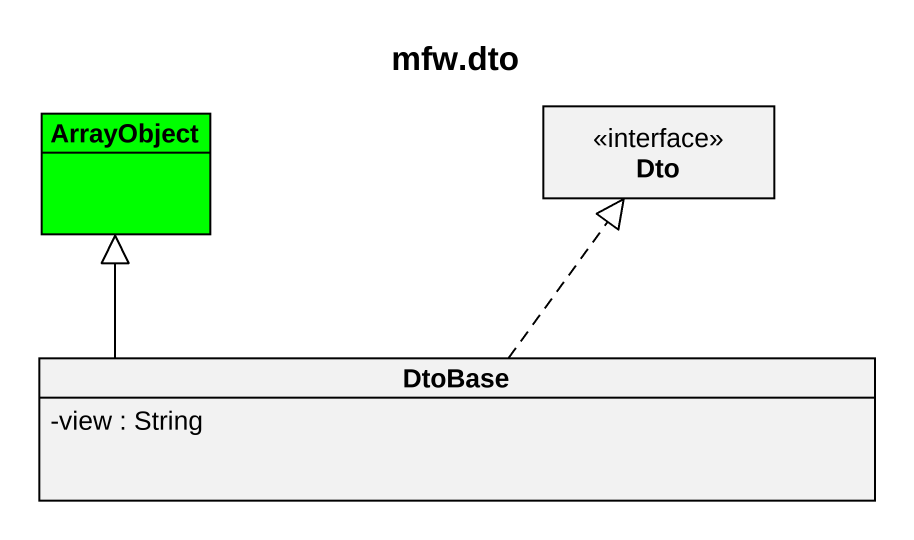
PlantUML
@startuml
title mfw.dto
hide circle
hide empty members
skinparam classAttributeIconSize 0
class ArrayObject #00FF00
interface Dto
class DtoBase {
  -view : String
}
DtoBase -up-|> ArrayObject
DtoBase .up.|> Dto
@enduml
